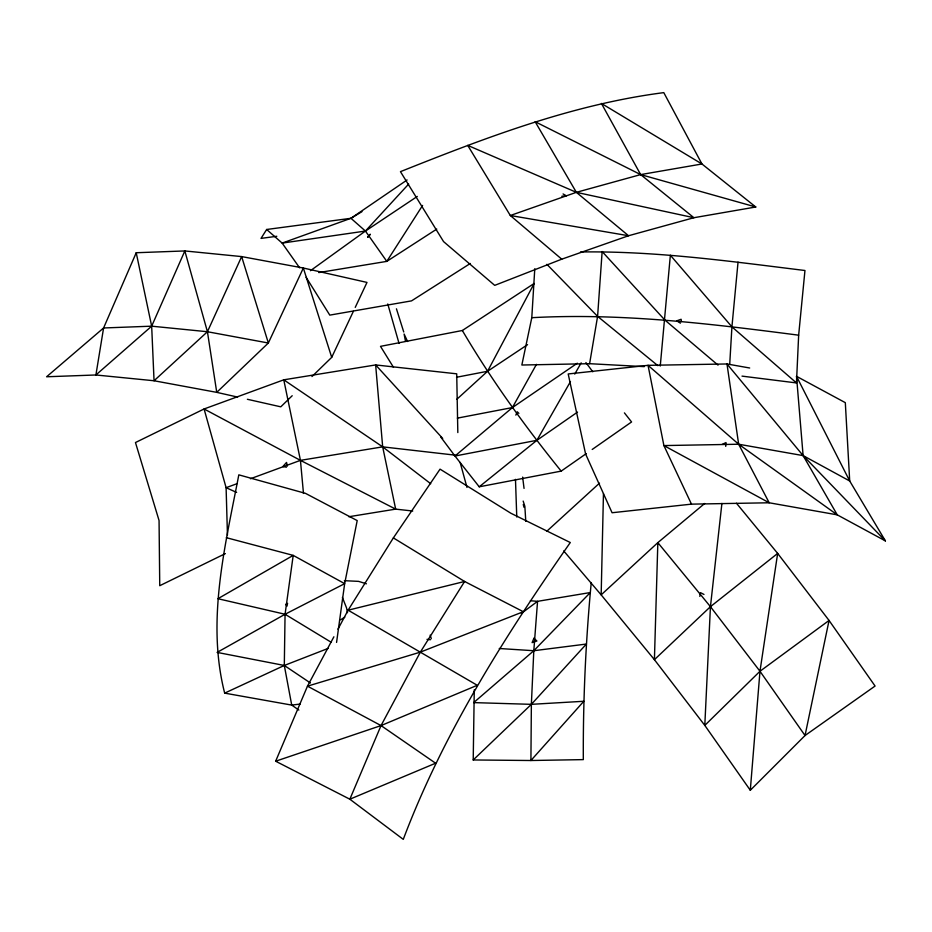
<?xml version="1.0" encoding="UTF-8"?>
<svg xmlns="http://www.w3.org/2000/svg" width="932" height="932" viewBox="0 0 932 932"><rect width="100%" height="100%" fill="white"/><g stroke="black" fill="none" stroke-linecap="round" stroke-linejoin="round"><path stroke-width="1.4" d="M591.249 582.547C585.704 641.402 583.013 700.503 583.316 759.615L530.914 760.512L473.211 759.964L474.272 689.785M603.458 493.692L601.163 594.861L654.415 659.681L704.802 725.399L750.295 790.266L805.038 735.523L875.078 686.045L829.061 620.456L777.661 553.41L736.466 503.245M742.012 376.12L796.464 382.924L798.654 335.182L804.957 270.501C730.478 261.356 655.685 250.836 580.485 251.978M729.709 364.4L731.923 326.841L738.039 262.137M644.28 366.637L589.607 363.69L521.85 365.018L531.788 317.695L534.782 268.719M725.725 446.381L726.005 442.56L722.149 444.413M750.295 790.266L759.976 671.261L777.661 553.41L710.44 606.674L654.415 659.681L657.841 542.634L704.685 503.49M660.252 366.055L670.364 255.24L731.923 326.841L796.464 382.924M721.904 503.42L710.44 606.674L704.802 725.399L759.976 671.261L829.061 620.456L805.038 735.523L759.976 671.261L710.44 606.674L657.841 542.634L601.163 594.861L563.72 550.94M336.568 642.428L344.665 583.653L357.201 520.58L305.545 493.389L238.813 474.842C225.09 546.28 206.217 620.828 224.67 693.128L291.716 705.093L300.162 704.056M589.607 363.69L597.598 316.367L602.142 251.547L664.831 320.014L718.024 365.111M699.827 596.398L700.491 592.647L703.975 594.453M287.58 603.295L287.021 606.103L285.611 604.286M337.955 629.182L348.114 610.192L393.362 537.904L440.055 469.146L510.911 513.264L570.291 542.529C505.307 635.81 443.574 732.529 403.276 839.371L349.85 799.213L275.651 761.211L307.478 686.162L333.889 636.789M515.839 415.124L517.26 411.793L518.879 413.354M311.964 376.54L331.71 357.352L303.343 268.02L241.644 256.591L184.839 250.941L136.223 252.735L103.592 327.971L95.903 374.979L46.6 376.773L103.592 327.971L151.671 326.177L207.428 331.734L268.346 343.011L303.343 268.02L366.987 282.419L355.232 307.397M331.71 357.352L353.379 311.335M536.448 364.354L512.414 407.564L454.967 456.016L479.234 486.807L561.181 471.114L586.24 453.628M570.466 381.596L536.902 440.312L479.234 486.807M574.753 374.105L581.184 362.851M361.977 211.634L350.956 218.298L266.657 229.482L261.03 238.394L276.804 236.285M422.592 205.436L386.803 261.379L318.767 272.575M367.779 237.089L370.33 234.223L367.849 237.229M408.647 184.082L365.426 231.054L310.449 270.688M292.205 395.727L280.777 406.83L247.376 399.28M473.211 759.964L531.368 704.336L586.391 644.047L533.803 650.722L499.237 648.497M546.874 531.182L599.497 483.16M456.925 399.211L487.564 371.274L527.559 344.654M521.349 613.407L537.554 601.338L590.306 592.542L533.803 650.722L473.689 702.612L531.368 704.336L583.816 701.272L530.914 760.512L531.368 704.336L533.803 650.722L537.554 601.338L530.366 600.732M592.204 449.457L631.57 421.963L624.417 412.888M577.537 412.095L536.902 440.312L454.967 456.016L440.626 436.84M266.657 229.482L282.151 243.101L350.956 218.298L407.086 179.981M577.316 363.212L512.414 407.564L457.332 418.142M417.291 196.431L365.426 231.054L282.151 243.101L299.615 267.834M393.49 367.336L380.501 346.355L462.342 330.499L534.176 283.456L487.564 371.274L456.517 377.262M436.77 229.086L386.803 261.379L365.426 231.054L350.956 218.298M470.299 263.476L411.536 300.873L329.788 315.121L306.127 277.34M340.599 619.792L344.828 617.124M225.369 553.596L159.745 585.715L159.057 520.522L135.466 442.537L204.085 408.973L283.771 379.825L375.643 364.936L456.715 373.825L457.822 432.576M224.67 693.128L284.307 665.46L328.192 648.392M561.751 259.178L494.717 285.367L443.562 241.598L400.457 171.651C485.642 137.668 572.283 104.419 663.794 92.629L701.947 163.985L755.77 206.997L693.909 217.715L628.552 235.738L561.751 259.178L510.317 215.513L467.724 145.38L576.36 192.33L693.909 217.715L640.657 174.599L535.154 121.719L576.36 192.33L628.552 235.738L510.317 215.513L576.36 192.33L640.657 174.599L701.947 163.985L601.431 103.452L640.657 174.599L755.77 206.997M236.926 483.72L226.103 487.692L227.455 535.096M250.44 478.745L300.442 460.361L382.679 446.859L455.399 455.177M275.651 761.211L381.037 725.585L477.277 685.288L348.114 610.192L464.602 581.475L523.318 611.718L420.344 652.132L307.478 686.162L381.037 725.585L435.605 763.215L349.85 799.213L381.037 725.585L420.344 652.132L464.602 581.475L393.362 537.904M348.836 516.736L395.669 509.128L412.736 511.016M691.474 504.142L663.899 445.578L769.191 502.779L738.657 444.226L726.983 363.969L803.116 455.608L837.251 514.848L738.657 444.226L648.043 365.332L663.899 445.578L738.657 444.226L803.116 455.608L849.704 480.994L845.312 402.659L796.511 376.318L849.704 480.994L885.4 540.909L837.251 514.848L769.191 502.779L691.474 504.142L612.079 512.74L585.622 454.07L568.194 373.965L648.043 365.332L726.983 363.969L749.689 368M561.845 196.233L566.318 195.79L563.079 193.949M531.788 317.695C621.143 312.826 710.219 323.707 798.654 335.182M344.351 580.683L358.575 581.37L366.427 583.805M426.996 639.352L430.502 639.713M286.45 467.165L282.874 466.536L286.555 462.412L287.371 466.128M237.625 397.079L216.748 392.36L154.048 380.757L95.903 374.979L151.671 326.177L184.839 250.941L207.428 331.734L216.748 392.36L268.346 343.011L241.644 256.591L207.428 331.734L154.048 380.757L151.671 326.177L136.223 252.735M226.325 537.682L293.207 555.379L344.665 583.653L285.064 614.258L217.121 652.4L284.307 665.46L310.426 682.981M236.623 492.411L226.103 487.692L204.085 408.973L300.442 460.361L395.669 509.128L382.679 446.859L375.643 364.936L442.7 438.459M331.303 642.334L285.064 614.258L217.913 598.705L293.207 555.379L285.064 614.258L284.307 665.46L291.716 705.093L298.869 710.067M680.395 323.159L676.783 320.818L681.129 319.268L681.362 321.598M430.724 483.731L382.679 446.859L283.771 379.825L300.442 460.361L303.483 493.447M657.876 365.67L597.598 316.367L546.898 264.327M885.4 540.909L803.116 455.608L796.511 376.318M561.181 471.114C525.089 426.541 491.432 379.976 462.342 330.499M585.902 362.56L592.787 371.775M407.61 341.52L404.104 334.029L405.432 341.019M342.405 597.482L346.518 607.839L347.496 612.697M387.77 303.972L399.036 343.384M523.167 501.078L524.844 506.286L525.776 521.314M430.176 635.123L431.306 638.653M396.438 308.807L403.742 331.99M460.152 462.447L466.979 487.424M523.271 504.515L523.982 507.276M522.642 477.102L524.052 488.415M515.478 479.351L516.771 517.027M533.931 638.257L532.114 642.614L536.89 641.006L533.931 638.257"/></g></svg>
